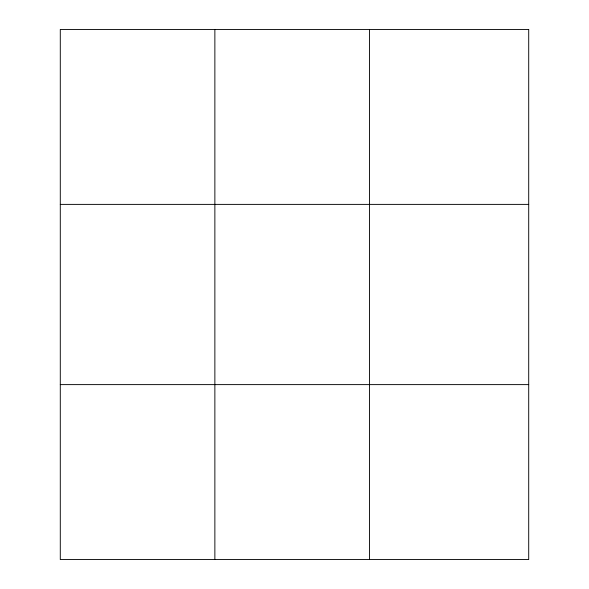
<?xml version="1.0" encoding="UTF-8"?>
<svg xmlns="http://www.w3.org/2000/svg" width="589" height="589" viewBox="0 0 589 589"><rect width="100%" height="100%" fill="white"/><g stroke="black" fill="none" stroke-linecap="round" stroke-linejoin="round"><path stroke-width="0.88" d="M214.867 29.45L214.867 559.55M369.443 29.45L369.443 559.55M60.292 204.383L528.708 204.383M60.292 384.617L528.708 384.617M528.708 29.45L528.708 559.55L60.292 559.55L60.292 29.45L528.708 29.45"/></g></svg>
